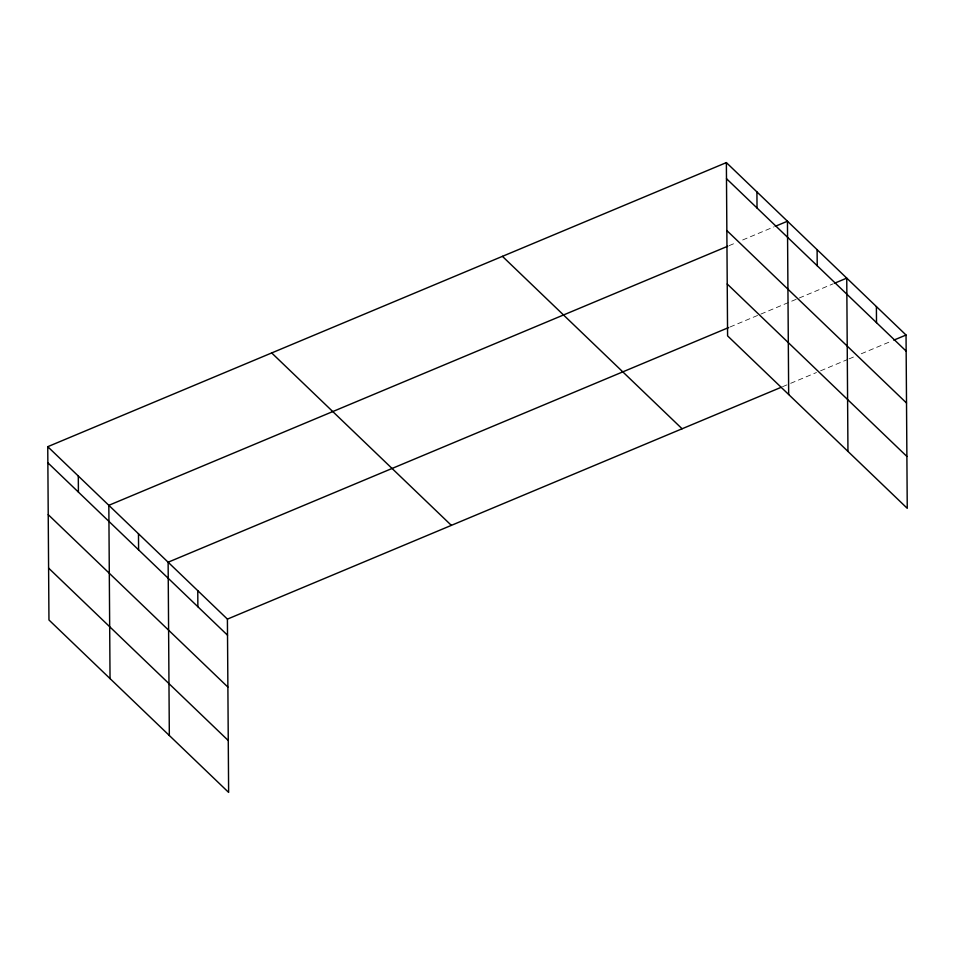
<?xml version="1.0" encoding="UTF-8"?>
<svg xmlns="http://www.w3.org/2000/svg" width="955" height="955" viewBox="0 0 955 955"><rect width="100%" height="100%" fill="white"/><g stroke="black" fill="none" stroke-linecap="round" stroke-linejoin="round"><path stroke-width="0.72" stroke-dasharray="4.78 3.58" d="M729.107 245.65L735.887 242.809M742.668 239.98L773.884 226.908M730.026 326.992L797.891 298.581M799.251 298.008L833.178 283.802M782.527 386.727L789.319 383.886M790.668 383.325L816.465 372.522M820.536 370.827L847.682 359.462M849.031 358.889L854.462 356.621M861.255 353.78L891.111 341.281"/><path stroke-width="1.43" d="M47.75 446.689L227.409 619.115L228.627 792.399L48.956 619.974L47.75 446.689L726.373 162.601L906.044 335.026L907.25 508.311L727.591 335.885L726.373 162.601M727.746 246.223L108.834 505.314L110.04 678.599M775.245 226.335L787.457 221.226L788.675 394.511M728.665 327.553L168.128 562.22L169.333 735.505M834.539 283.241L846.751 278.12L847.956 451.405M227.409 619.115L781.178 387.3M893.82 340.135L906.044 335.026M726.492 178.692L906.152 351.118M726.851 230.561L906.51 402.998M727.221 284.005L906.892 456.442M502.426 256.346L682.097 428.771M271.697 352.944L451.357 525.369M47.857 462.781L227.529 635.206M48.227 514.649L227.887 687.087M48.598 568.094L228.257 740.531M876.392 306.579L876.511 322.671M817.11 249.673L817.217 265.765M756.921 191.907L757.029 207.999M197.769 590.668L197.876 606.759M138.475 533.761L138.594 549.853M78.298 475.996L78.406 492.1"/></g></svg>
